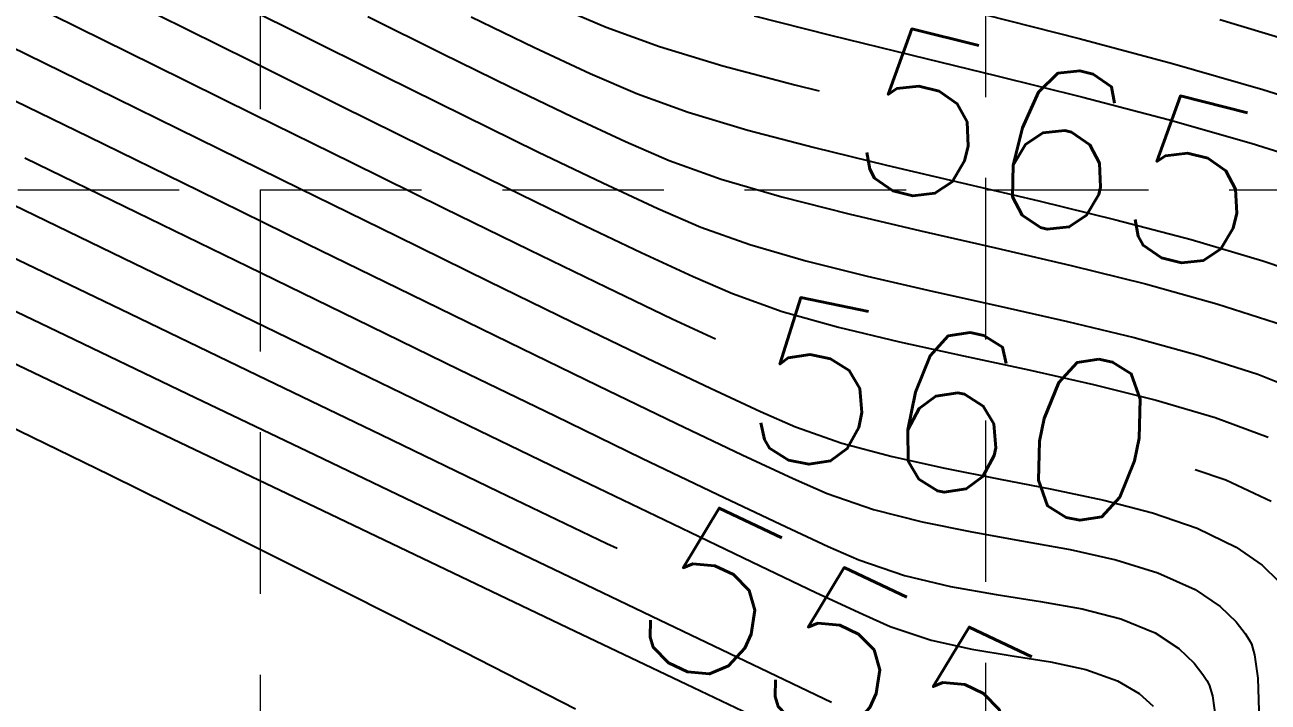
# Model space of a CAD drawing. Header units: inches. Extents: x 2547543 to 2548696, y 7125653 to 7126375.
# Drawn here: x 2548617.76 to 2548648.55, y 7125821.7 to 7125838.46 of the extents above; entities that cross this region are included whole.
import ezdxf

# ---------------------------------------------------------------- set-up
doc = ezdxf.new("R2010")
doc.units = ezdxf.units.IN
doc.header["$MEASUREMENT"] = 0
doc.linetypes.add('HIDDEN', pattern=[0.375, 0.25, -0.125])
for name, color, linetype in [('CONT-MJR', 6, 'Continuous'), ('CONT-MNR', 14, 'Continuous'), ('GRID', 254, 'HIDDEN')]:
    doc.layers.add(name, color=color, linetype=linetype)
doc.styles.add('L80', font='simplex', dxfattribs={"height": 3.2})

msp = doc.modelspace()

# ---------------------------------------------------------------- linework, layer by layer
at = {"layer": 'CONT-MJR', "color": 35}
for points, elevation in [([(2548630.966646659, 7125838.912411893), (2548632.150914719, 7125838.401659413)], 565), ([(2548632.150914719, 7125838.401659413), (2548633.472928622, 7125837.923134254)], 565), ([(2548620.953763468, 7125837.473229367), (2548623.439943055, 7125836.24597811)], 560), ([(2548636.825337229, 7125836.978815216), (2548637.426493221, 7125836.830474132)], 565), ([(2548623.439943055, 7125836.24597811), (2548625.851706822, 7125835.055532566)], 560), ([(2548625.851706822, 7125835.055532566), (2548628.140895181, 7125833.928244382)], 560), ([(2548620.359175227, 7125831.313980359), (2548623.520919993, 7125829.791011745)], 555), ([(2548633.791411903, 7125831.188840451), (2548634.864522466, 7125830.690982857)], 560), ([(2548623.520919993, 7125829.791011745), (2548626.586461884, 7125828.314211347)], 555), ([(2548626.586461884, 7125828.314211347), (2548629.49178603, 7125826.915150175)], 555), ([(2548646.74212209, 7125827.45965509), (2548647.49859634, 7125827.199150727)], 560), ([(2548629.49178603, 7125826.915150175), (2548632.172877563, 7125825.62539924)], 555)]:
    msp.add_lwpolyline(points, dxfattribs=dict(at, elevation=elevation))
at = {"layer": 'CONT-MJR', "color": 35, "extrusion": (0.4419179033777698, 0.8970554981015368, 0), "elevation": 7518552.912330175}
msp.add_lwpolyline([(862783.5175884687, 560.0000000000009), (862780.7168299649, 560.0000000000009)], dxfattribs=at)
at = {"layer": 'CONT-MJR', "color": 35, "extrusion": (-0.2873917019060498, -0.9578131392268244, 0), "elevation": -7557677.302098456}
msp.add_lwpolyline([(393207.9392081029, 565), (393209.5834235225, 565)], dxfattribs=at)
at = {"layer": 'CONT-MJR', "color": 35, "extrusion": (0.2565303468148777, 0.9665361768516679, 0), "elevation": 7541181.919081231}
msp.add_lwpolyline([(-635354.42272225, 565.0000000000009), (-635356.2618230695, 565.0000000000009)], dxfattribs=at)
at = {"layer": 'CONT-MJR', "color": 35, "extrusion": (0.4399253536544852, 0.898034344116068, 0), "elevation": 7520449.734248058}
msp.add_lwpolyline([(846079.4100614819, 560.0000000000009), (846077.0510722357, 560.0000000000009)], dxfattribs=at)
at = {"layer": 'CONT-MJR', "color": 35, "extrusion": (-0.4337575242740068, -0.9010296388774814, 0), "elevation": -7526068.472847751}
msp.add_lwpolyline([(-794504.0120416987, 555.0000000000009), (-794500.467282861, 555.0000000000009)], dxfattribs=at)
at = {"layer": 'CONT-MJR', "color": 35, "extrusion": (-0.436626386858067, -0.8996429282216748, 0), "elevation": -7523504.389172932}
msp.add_lwpolyline([(-818469.4788435088, 560.0000000000005), (-818467.3673849395, 560.0000000000005)], dxfattribs=at)
at = {"layer": 'CONT-MJR', "color": 35, "extrusion": (-0.4309800178021692, -0.9023614709501078, 0), "elevation": -7528485.750098139}
msp.add_lwpolyline([(-771303.7248371625, 560.0000000000009), (-771301.9156901152, 560.0000000000009)], dxfattribs=at)
at = {"layer": 'CONT-MJR', "color": 35, "extrusion": (-0.4268681716143133, -0.9043138636903966, 0), "elevation": -7531920.824269323}
msp.add_lwpolyline([(-737011.5611004927, 560), (-737010.3181734756, 560)], dxfattribs=at)
at = {"layer": 'CONT-MJR', "color": 35, "extrusion": (0.4328243139298208, 0.9014782932889621, 0), "elevation": 7526887.094744859}
msp.add_lwpolyline([(786694.0060699582, 555), (786693.7271604296, 555)], dxfattribs=at)
at = {"layer": 'CONT-MNR', "color": 35, "extrusion": (-0.4467751514768282, -0.8946462787173807, 0), "elevation": -7513766.789967638}
msp.add_lwpolyline([(-903532.492208818, 562), (-903530.0230544959, 562)], dxfattribs=at)
at = {"layer": 'CONT-MNR', "color": 35, "extrusion": (-0.4445368538902342, -0.8957605626133428, 0), "elevation": -7516001.275497621}
msp.add_lwpolyline([(-884743.7085776292, 561.0000000000005), (-884741.1451346558, 561.0000000000005)], dxfattribs=at)
at = {"layer": 'CONT-MNR', "color": 35, "extrusion": (-0.4456215127307717, -0.8952214627630075, 0), "elevation": -7514926.400154592}
msp.add_lwpolyline([(-893842.0849012402, 563.0000000000009), (-893840.0308149843, 563.0000000000009)], dxfattribs=at)
at = {"layer": 'CONT-MNR', "color": 35}
for points, elevation in [([(2548628.814968688, 7125838.657614608), (2548630.377568242, 7125837.902691107)], 564), ([(2548635.816428497, 7125838.685879872), (2548637.709604921, 7125838.20856245)], 566), ([(2548641.558024507, 7125838.714722289), (2548643.871010825, 7125838.125792447)], 567), ([(2548637.709604921, 7125838.20856245), (2548639.729196, 7125837.715568015)], 566), ([(2548643.871010825, 7125838.125792447), (2548646.176593509, 7125837.509108156)], 567), ([(2548616.594905252, 7125837.030930273), (2548619.332085307, 7125835.695695666)], 558), ([(2548629.790419584, 7125836.91638755), (2548631.317155541, 7125836.183180324)], 563), ([(2548641.827883087, 7125837.204303874), (2548643.958347535, 7125836.672177328)], 566), ([(2548632.933255812, 7125836.753621826), (2548634.189136262, 7125836.298832557)], 564), ([(2548648.420101089, 7125836.864093049), (2548650.546862097, 7125836.190170756)], 567), ([(2548625.566577788, 7125836.468955101), (2548627.692242593, 7125835.417163122)], 561), ([(2548634.189136262, 7125836.298832557), (2548635.664181774, 7125835.857944787)], 564), ([(2548631.317155541, 7125836.183180324), (2548632.636871698, 7125835.572572451)], 563), ([(2548627.692242593, 7125835.417163122), (2548629.670469882, 7125834.444300266)], 561), ([(2548637.314194254, 7125835.42456791), (2548639.094975611, 7125834.992311321)], 564), ([(2548632.076032099, 7125834.549384432), (2548633.434686875, 7125833.919394297)], 562), ([(2548635.003204933, 7125834.643037417), (2548636.503246444, 7125834.20467841)], 563), ([(2548622.067810159, 7125834.358300057), (2548624.749797148, 7125833.046110593)], 558), ([(2548633.434686875, 7125833.919394297), (2548634.497937998, 7125833.457546652)], 562), ([(2548638.167815939, 7125833.78118036), (2548639.94900792, 7125833.363216417)], 563), ([(2548641.798916887, 7125832.941459724), (2548643.669637343, 7125832.506583426)], 563), ([(2548633.018866953, 7125832.82883572), (2548634.306164259, 7125832.232970931)], 561), ([(2548615.331582522, 7125832.425321877), (2548618.557993704, 7125830.879555067)], 554), ([(2548645.513263788, 7125832.049260668), (2548647.281890722, 7125831.560164599)], 563), ([(2548635.280279091, 7125831.809509065), (2548636.513328557, 7125831.370547394)], 561), ([(2548640.231691609, 7125831.868342787), (2548641.900073147, 7125831.499000465)], 562), ([(2548641.900073147, 7125831.499000465), (2548643.580956002, 7125831.119700506)], 562), ([(2548614.928637717, 7125831.310842325), (2548618.353755997, 7125829.676198328)], 553), ([(2548623.412602786, 7125831.133247314), (2548626.281101693, 7125829.743647589)], 556), ([(2548643.580956002, 7125831.119700506), (2548645.233602208, 7125830.719872367)], 562), ([(2548618.557993704, 7125830.879555067), (2548621.784866228, 7125829.332923711)], 554), ([(2548637.906712703, 7125830.97724915), (2548639.4175591, 7125830.614743074)], 561), ([(2548645.233602208, 7125830.719872367), (2548646.817273795, 7125830.288945501)], 562), ([(2548641.002995317, 7125830.268157901), (2548642.620148922, 7125829.922622371)], 561), ([(2548633.894713248, 7125828.596757008), (2548635.523771005, 7125827.821105395)], 558), ([(2548635.97698515, 7125828.892684252), (2548636.844961278, 7125828.51343389)], 559), ([(2548621.779959929, 7125828.040897685), (2548625.139821383, 7125826.437252914)], 553), ([(2548622.817016308, 7125825.856528579), (2548619.861764354, 7125827.312794989)], 553), ([(2548641.868629129, 7125827.22902336), (2548643.192369408, 7125826.972318172)], 559), ([(2548633.804066811, 7125826.108076832), (2548635.761878398, 7125825.169004892)], 556), ([(2548636.472593597, 7125826.098691157), (2548637.652679685, 7125825.550347578)], 557), ([(2548637.652679685, 7125825.550347578), (2548638.409643464, 7125825.217358716)], 557), ([(2548647.755839306, 7125825.534315156), (2548648.404009105, 7125825.085018164)], 559), ([(2548638.512537146, 7125823.871114388), (2548639.191984557, 7125823.569321129)], 556), ([(2548639.191984557, 7125823.569321129), (2548640.199185652, 7125823.233293759)], 556), ([(2548647.98301416, 7125823.396612279), (2548648.082556717, 7125823.242727178)], 558), ([(2548641.212733563, 7125823.008315334), (2548642.206895062, 7125822.844826702)], 556), ([(2548648.214326265, 7125822.870615187), (2548648.294130409, 7125822.289842927)], 558), ([(2548644.034125895, 7125822.504082219), (2548644.81572877, 7125822.227708068)], 556), ([(2548647.034400002, 7125822.228943687), (2548647.085340254, 7125822.126975534)], 557), ([(2548648.294130409, 7125822.289842927), (2548648.325074188, 7125821.217288895)], 558), ([(2548645.354176345, 7125821.910529885), (2548645.69871207, 7125821.599948371)], 556)]:
    msp.add_lwpolyline(points, dxfattribs=dict(at, elevation=elevation))
at = {"layer": 'CONT-MNR', "color": 35, "extrusion": (-0.2883856750472426, -0.9575143353639914, 0), "elevation": -7558085.993729073}
msp.add_lwpolyline([(385376.60339113, 568), (385378.946870141, 568)], dxfattribs=at)
at = {"layer": 'CONT-MNR', "color": 35, "extrusion": (-0.4398053026076838, -0.8980931442774539, 0), "elevation": -7520561.639167862}
msp.add_lwpolyline([(-845085.9790273067, 559), (-845083.137343098, 559)], dxfattribs=at)
at = {"layer": 'CONT-MNR', "color": 35, "extrusion": (0.4459579506192778, 0.8950539124988248, 0), "elevation": 7514588.784218111}
msp.add_lwpolyline([(896667.876465322, 562.0000000000009), (896665.5050992165, 562.0000000000009)], dxfattribs=at)
at = {"layer": 'CONT-MNR', "color": 35, "extrusion": (-0.4208343273957442, -0.907137513768101, 0), "elevation": -7536666.029286006}
msp.add_lwpolyline([(-686838.9766890011, 564), (-686837.4516845676, 564)], dxfattribs=at)
at = {"layer": 'CONT-MNR', "color": 35, "extrusion": (0.4444883186689832, 0.8957846474275055, 0), "elevation": 7516049.201973957}
msp.add_lwpolyline([(884333.9079118995, 561.0000000000005), (884331.4166143662, 561.0000000000005)], dxfattribs=at)
at = {"layer": 'CONT-MNR', "color": 35, "extrusion": (-0.4408206528721222, -0.8975952049790574, 0), "elevation": -7519605.695754321}
msp.add_lwpolyline([(-853580.0963043733, 563.0000000000009), (-853578.2025948297, 563.0000000000009)], dxfattribs=at)
at = {"layer": 'CONT-MNR', "color": 35, "extrusion": (-0.2366892974097582, -0.9715853933091393, 0), "elevation": -7526595.58639125}
msp.add_lwpolyline([(789611.6113404434, 566.0000000000005), (789613.7714049129, 566.0000000000005)], dxfattribs=at)
at = {"layer": 'CONT-MNR', "color": 35, "extrusion": (-0.3971452913558945, -0.917755750488027, 0), "elevation": -7551955.226512472}
msp.add_lwpolyline([(-490971.2606468401, 564), (-490969.9832929918, 564)], dxfattribs=at)
at = {"layer": 'CONT-MNR', "color": 35, "extrusion": (-0.2763100668050498, -0.9610685443724548, 0), "elevation": -7552634.877630206}
msp.add_lwpolyline([(480483.0328755414, 567.0000000000009), (480485.3672642738, 567.0000000000009)], dxfattribs=at)
at = {"layer": 'CONT-MNR', "color": 35, "extrusion": (0.443721923055057, 0.8961645245156283, 0), "elevation": 7516804.025215693}
msp.add_lwpolyline([(877901.4013160141, 562), (877899.1760500558, 562)], dxfattribs=at)
at = {"layer": 'CONT-MNR', "color": 35, "extrusion": (-0.4406954090755346, -0.8976567029882567, 0), "elevation": -7519720.172441988}
msp.add_lwpolyline([(-852538.2136384943, 559), (-852535.3724796763, 559)], dxfattribs=at)
at = {"layer": 'CONT-MNR', "color": 35, "extrusion": (-0.2540753810069613, -0.9671844192118522, 0), "elevation": -7539545.887946591}
msp.add_lwpolyline([(654509.0591553256, 566.0000000000009), (654511.2458356726, 566.0000000000009)], dxfattribs=at)
at = {"layer": 'CONT-MNR', "color": 35, "extrusion": (-0.4395949340016178, -0.8981961333696072, 0), "elevation": -7520762.774666685}
msp.add_lwpolyline([(-843313.1114811772, 562), (-843311.0805979976, 562)], dxfattribs=at)
at = {"layer": 'CONT-MNR', "color": 35, "extrusion": (-0.2726943723800073, -0.9621007116057415, 0), "elevation": -7550773.439931928}
msp.add_lwpolyline([(508878.793227067, 566.0000000000009), (508880.9261256326, 566.0000000000009)], dxfattribs=at)
at = {"layer": 'CONT-MNR', "color": 35, "extrusion": (0.4391916120049154, 0.8983934149049202, 0), "elevation": 7521136.097552846}
msp.add_lwpolyline([(839944.4410299319, 558.0000000000009), (839941.3958998057, 558.0000000000009)], dxfattribs=at)
at = {"layer": 'CONT-MNR', "color": 35, "extrusion": (-0.2540344557161391, -0.9671951691923429, 0), "elevation": -7539515.292030931}
msp.add_lwpolyline([(654820.2687323783, 564), (654821.9747091373, 564)], dxfattribs=at)
at = {"layer": 'CONT-MNR', "color": 35, "extrusion": (0.441024512626762, 0.897495058071256, 0), "elevation": 7519407.077903678}
msp.add_lwpolyline([(855292.4820972658, 559), (855289.6939813755, 559)], dxfattribs=at)
at = {"layer": 'CONT-MNR', "color": 35, "extrusion": (0.3972783913912854, 0.9176981419473142, 0), "elevation": 7551882.738995537}
msp.add_lwpolyline([(492065.0582269407, 563.0000000000009), (492063.8827584973, 563.0000000000009)], dxfattribs=at)
at = {"layer": 'CONT-MNR', "color": 35, "extrusion": (-0.2998101960330311, -0.9539988712543823, 0), "elevation": -7562149.751177751}
msp.add_lwpolyline([(295009.2861557901, 566), (295011.3216766962, 566)], dxfattribs=at)
at = {"layer": 'CONT-MNR', "color": 35, "extrusion": (-0.4375298116294723, -0.8992039056495911, 0), "elevation": -7522675.06570037}
msp.add_lwpolyline([(-826038.2784053348, 557.0000000000009), (-826035.1896411153, 557.0000000000009)], dxfattribs=at)
at = {"layer": 'CONT-MNR', "color": 35, "extrusion": (0.4326103677758398, 0.9015809834356825, 0), "elevation": 7527081.58057153}
msp.add_lwpolyline([(784913.4798767921, 562.0000000000005), (784911.6915942398, 562.0000000000005)], dxfattribs=at)
at = {"layer": 'CONT-MNR', "color": 35, "extrusion": (0.3380774745475322, 0.9411182822597609, 0), "elevation": 7567889.34434944}
msp.add_lwpolyline([(10518.55200619576, 563.0000000000009), (10517.18383807875, 563.0000000000009)], dxfattribs=at)
at = {"layer": 'CONT-MNR', "color": 35, "extrusion": (-0.2281252165579772, -0.9736318018483046, 0), "elevation": -7519348.408707213}
msp.add_lwpolyline([(855853.4235247048, 564.0000000000009), (855855.3414490551, 564.0000000000009)], dxfattribs=at)
at = {"layer": 'CONT-MNR', "color": 35, "extrusion": (-0.2289624468426648, -0.9734352561602749, 0), "elevation": -7520081.65605031}
msp.add_lwpolyline([(849388.4525646355, 564.0000000000009), (849390.4144052616, 564.0000000000009)], dxfattribs=at)
at = {"layer": 'CONT-MNR', "color": 35, "extrusion": (-0.440778982937872, -0.8976156684239949, 0), "elevation": -7519640.764308396}
msp.add_lwpolyline([(-853232.6995668244, 559), (-853230.0170133486, 559)], dxfattribs=at)
at = {"layer": 'CONT-MNR', "color": 35, "extrusion": (-0.437493745634854, -0.899221453553231, 0), "elevation": -7522712.747553358}
msp.add_lwpolyline([(-825725.5249619628, 561), (-825723.5350700114, 561)], dxfattribs=at)
at = {"layer": 'CONT-MNR', "color": 35, "extrusion": (0.2465641545391104, 0.9691264714661415, 0), "elevation": 7534236.963683204}
msp.add_lwpolyline([(-712975.8153786254, 563.0000000000009), (-712977.5329764257, 563.0000000000009)], dxfattribs=at)
at = {"layer": 'CONT-MNR', "color": 35, "extrusion": (0.4355827651242752, 0.9001486847886246, 0), "elevation": 7524443.957113305}
msp.add_lwpolyline([(809755.8132796674, 556.0000000000009), (809752.4986680178, 556.0000000000009)], dxfattribs=at)
at = {"layer": 'CONT-MNR', "color": 35, "extrusion": (-0.2378680957250739, -0.9712974668123701, 0), "elevation": -7527545.442349583}
msp.add_lwpolyline([(780481.7762830346, 564), (780483.7405622546, 564)], dxfattribs=at)
at = {"layer": 'CONT-MNR', "color": 35, "extrusion": (0.4379584974047298, 0.8989951916172808, 0), "elevation": 7522280.36156022}
msp.add_lwpolyline([(829621.8661058368, 557.0000000000009), (829618.8054010118, 557.0000000000009)], dxfattribs=at)
at = {"layer": 'CONT-MNR', "color": 35, "extrusion": (-0.4311115047594161, -0.9022986592387645, 0), "elevation": -7528374.42326131}
msp.add_lwpolyline([(-772402.0855456544, 561), (-772400.3576881168, 561)], dxfattribs=at)
at = {"layer": 'CONT-MNR', "color": 35, "extrusion": (-0.2553256900299403, -0.9668551039378831, 0), "elevation": -7540383.110140397}
msp.add_lwpolyline([(644761.82286913, 564.0000000000005), (644763.7485722979, 564.0000000000005)], dxfattribs=at)
at = {"layer": 'CONT-MNR', "color": 35, "extrusion": (0.4398711329604899, 0.8980609034960018, 0), "elevation": 7520499.664237081}
msp.add_lwpolyline([(845626.0913613695, 559), (845623.5668882006, 559)], dxfattribs=at)
at = {"layer": 'CONT-MNR', "color": 35, "extrusion": (-0.3382092872733011, -0.9410709208141996, 0), "elevation": -7567886.510529821}
msp.add_lwpolyline([(-11577.24111174885, 562.0000000000005), (-11575.95428356249, 562.0000000000005)], dxfattribs=at)
at = {"layer": 'CONT-MNR', "color": 35, "extrusion": (0.2222840013515614, 0.9749819602142079, 0), "elevation": 7514080.866498468}
msp.add_lwpolyline([(-900919.2204237813, 563.0000000000009), (-900921.1178014188, 563.0000000000009)], dxfattribs=at)
at = {"layer": 'CONT-MNR', "color": 35, "extrusion": (-0.4392818484050009, -0.8983492960212558, 0), "elevation": -7521051.691520077}
msp.add_lwpolyline([(-840693.8621182824, 558), (-840690.9946740987, 558)], dxfattribs=at)
at = {"layer": 'CONT-MNR', "color": 35, "extrusion": (-0.2790497382208345, -0.9602766495124642, 0), "elevation": -7553967.187066229}
msp.add_lwpolyline([(458933.5199171274, 562.0000000000009), (458934.963719574, 562.0000000000009)], dxfattribs=at)
at = {"layer": 'CONT-MNR', "color": 35, "extrusion": (-0.2828834858062698, -0.9591542803209993, 0), "elevation": -7555743.409616025}
msp.add_lwpolyline([(428764.8157295282, 564), (428766.6628300271, 564)], dxfattribs=at)
at = {"layer": 'CONT-MNR', "color": 35, "extrusion": (-0.2430441999860469, -0.9700152147534298, 0), "elevation": -7531597.522542353}
msp.add_lwpolyline([(740324.471182345, 562), (740326.0393690851, 562)], dxfattribs=at)
at = {"layer": 'CONT-MNR', "color": 35, "extrusion": (-0.3234967409581849, -0.9462292843647532, 0), "elevation": -7567150.96007313}
msp.add_lwpolyline([(106422.1338569634, 564.0000000000005), (106423.8641296332, 564.0000000000005)], dxfattribs=at)
at = {"layer": 'CONT-MNR', "color": 35, "extrusion": (-0.4359043589284067, -0.8999929943434087, 0), "elevation": -7524154.153617283}
msp.add_lwpolyline([(-812440.9181237621, 556.0000000000009), (-812437.6354081538, 556.0000000000009)], dxfattribs=at)
at = {"layer": 'CONT-MNR', "color": 35, "extrusion": (-0.4380346029246597, -0.8989581117274796, 0), "elevation": -7522210.100777484}
msp.add_lwpolyline([(-830255.6232575076, 557), (-830252.6464420035, 557)], dxfattribs=at)
at = {"layer": 'CONT-MNR', "color": 35, "extrusion": (-0.2407594685539592, -0.9705848125236739, 0), "elevation": -7529834.902912674}
msp.add_lwpolyline([(758063.1909950571, 563), (758065.0904956674, 563)], dxfattribs=at)
at = {"layer": 'CONT-MNR', "color": 35, "extrusion": (0.4381022087532252, 0.8989251663434202, 0), "elevation": 7522149.924231313}
msp.add_lwpolyline([(830815.824388104, 559.0000000000009), (830813.5105068372, 559.0000000000009)], dxfattribs=at)
at = {"layer": 'CONT-MNR', "color": 35, "extrusion": (-0.3986735975705747, -0.9170928865715486, 0), "elevation": -7551123.259490185}
msp.add_lwpolyline([(-503546.7793474267, 561), (-503545.7171705784, 561)], dxfattribs=at)
at = {"layer": 'CONT-MNR', "color": 35, "extrusion": (-0.2232720657261733, -0.9747561667752441, 0), "elevation": -7514988.72639331}
msp.add_lwpolyline([(893301.9245000533, 562.0000000000009), (893303.5814705926, 562.0000000000009)], dxfattribs=at)
at = {"layer": 'CONT-MNR', "color": 35, "extrusion": (0.4385220641289886, 0.8987204233086346, 0), "elevation": 7521759.875173785}
msp.add_lwpolyline([(834331.0345832612, 558), (834328.3444660502, 558)], dxfattribs=at)
at = {"layer": 'CONT-MNR', "color": 35, "extrusion": (-0.2716472732010818, -0.9623968822489072, 0), "elevation": -7550208.053672684}
msp.add_lwpolyline([(517087.1733132014, 561), (517088.6211401552, 561)], dxfattribs=at)
at = {"layer": 'CONT-MNR', "color": 35, "extrusion": (-0.3066455952279397, -0.9518237646367644, 0), "elevation": -7564067.28454479}
msp.add_lwpolyline([(240758.1903197733, 563), (240759.9193393537, 563)], dxfattribs=at)
at = {"layer": 'CONT-MNR', "color": 35, "extrusion": (-0.4377313906802583, -0.8991057944497561, 0), "elevation": -7522489.688325643}
msp.add_lwpolyline([(-827715.6191574186, 557), (-827712.7820614544, 557)], dxfattribs=at)
at = {"layer": 'CONT-MNR', "color": 35, "extrusion": (0.4350679964554017, 0.9003976002079763, 0), "elevation": 7524909.150761157}
msp.add_lwpolyline([(805439.5350644416, 559.0000000000009), (805437.4842722444, 559.0000000000009)], dxfattribs=at)
at = {"layer": 'CONT-MNR', "color": 35, "extrusion": (-0.4370223825206014, -0.8994506307608089, 0), "elevation": -7523141.076633014}
msp.add_lwpolyline([(-821780.8389290385, 558.0000000000005), (-821778.3851229511, 558.0000000000005)], dxfattribs=at)
at = {"layer": 'CONT-MNR', "color": 35, "extrusion": (-0.2135622136601622, -0.9769294656711769, 0), "elevation": -7505726.970759739}
msp.add_lwpolyline([(968032.7841326257, 561.0000000000005), (968034.4070094789, 561.0000000000005)], dxfattribs=at)
at = {"layer": 'CONT-MNR', "color": 35, "extrusion": (-0.4299096865210701, -0.9028718964700115, 0), "elevation": -7529393.92602415}
msp.add_lwpolyline([(-762374.1699653827, 559), (-762372.4347275556, 559)], dxfattribs=at)
at = {"layer": 'CONT-MNR', "color": 35, "extrusion": (-0.3053202597364426, -0.952249725121762, 0), "elevation": -7563723.442139173}
msp.add_lwpolyline([(251287.8765227743, 562), (251289.4243930047, 562)], dxfattribs=at)
at = {"layer": 'CONT-MNR', "color": 35, "extrusion": (0.436969220153556, 0.8994764591907857, 0), "elevation": 7523188.492695981}
msp.add_lwpolyline([(821336.9977787994, 557), (821334.3562312373, 557)], dxfattribs=at)
at = {"layer": 'CONT-MNR', "color": 35, "extrusion": (0.2183596429758231, 0.9758683652621758, 0), "elevation": 7510392.690334481}
msp.add_lwpolyline([(-931146.0295519794, 561.0000000000009), (-931147.6752642712, 561.0000000000009)], dxfattribs=at)
at = {"layer": 'CONT-MNR', "color": 35, "extrusion": (0.4307439487717799, 0.9024741827866848, 0), "elevation": 7528679.247313287}
msp.add_lwpolyline([(769345.7469597133, 553.0000000000009), (769341.9505032618, 553.0000000000009)], dxfattribs=at)
at = {"layer": 'CONT-MNR', "color": 35, "extrusion": (-0.435765342747615, -0.9000603124569229, 0), "elevation": -7524279.550502143}
msp.add_lwpolyline([(-811272.2736974265, 556), (-811269.2451482806, 556)], dxfattribs=at)
at = {"layer": 'CONT-MNR', "color": 35, "extrusion": (-0.4344145915105915, -0.9007130301503837, 0), "elevation": -7525490.419999165}
msp.add_lwpolyline([(-799978.3195055802, 558.0000000000009), (-799976.1609835429, 558.0000000000009)], dxfattribs=at)
at = {"layer": 'CONT-MNR', "color": 35, "extrusion": (-0.2425693109746782, -0.9701340780393553, 0), "elevation": -7531232.967480076}
msp.add_lwpolyline([(744019.0492996799, 561), (744020.6490487508, 561)], dxfattribs=at)
at = {"layer": 'CONT-MNR', "color": 35, "extrusion": (-0.3686235369975288, -0.9295787691053575, 0), "elevation": -7563511.857213235}
msp.add_lwpolyline([(-257579.2494984972, 562), (-257577.8257262562, 562)], dxfattribs=at)
at = {"layer": 'CONT-MNR', "color": 35, "extrusion": (0.4322774136769192, 0.9017406709385986, 0), "elevation": 7527361.757267205}
msp.add_lwpolyline([(782139.1560853878, 554.0000000000009), (782135.6449013753, 554.0000000000009)], dxfattribs=at)
at = {"layer": 'CONT-MNR', "color": 35, "extrusion": (-0.4205386357705301, -0.9072746308721861, 0), "elevation": -7536883.67510549}
msp.add_lwpolyline([(-684374.9633133416, 559), (-684373.5960168876, 559)], dxfattribs=at)
at = {"layer": 'CONT-MNR', "color": 35, "extrusion": (-0.2843802461610554, -0.9587115705953371, 0), "elevation": -7556399.39412333}
msp.add_lwpolyline([(416971.1418819085, 561.0000000000005), (416972.6596180361, 561.0000000000005)], dxfattribs=at)
at = {"layer": 'CONT-MNR', "color": 35, "extrusion": (-0.4373781329473953, -0.8992776928287783, 0), "elevation": -7522808.142077713}
msp.add_lwpolyline([(-824764.0565907788, 553), (-824767.2642835658, 553)], dxfattribs=at)
at = {"layer": 'CONT-MNR', "color": 35, "extrusion": (-0.4355813426024048, -0.9001493731468609, 0), "elevation": -7524446.37473226}
msp.add_lwpolyline([(-809729.5691387458, 557.0000000000009), (-809727.1789646316, 557.0000000000009)], dxfattribs=at)
at = {"layer": 'CONT-MNR', "color": 35, "extrusion": (-0.3491317208824094, -0.9370736585101981, 0), "elevation": -7567240.005129069}
msp.add_lwpolyline([(-99582.66490973579, 561), (-99581.26128597558, 561)], dxfattribs=at)
at = {"layer": 'CONT-MNR', "color": 35, "extrusion": (-0.4352243778281605, -0.9003220206926468, 0), "elevation": -7524765.719601557}
msp.add_lwpolyline([(-806747.424747962, 556), (-806744.61846872, 556)], dxfattribs=at)
at = {"layer": 'CONT-MNR', "color": 35, "extrusion": (-0.3321032191168369, -0.943243050253875, 0), "elevation": -7567798.723168838}
msp.add_lwpolyline([(37473.40344474837, 559), (37474.62091533933, 559)], dxfattribs=at)
at = {"layer": 'CONT-MNR', "color": 35, "extrusion": (0.2596129855266999, 0.9657127408012767, 0), "elevation": 7543162.512201144}
msp.add_lwpolyline([(-611294.6720952615, 559.0000000000009), (-611295.9585568013, 559.0000000000009)], dxfattribs=at)
at = {"layer": 'CONT-MNR', "color": 35, "extrusion": (0.4322526412685077, 0.9017525459439518, 0), "elevation": 7527383.240932478}
msp.add_lwpolyline([(781928.8560495316, 554), (781925.480039225, 554)], dxfattribs=at)
at = {"layer": 'CONT-MNR', "color": 35, "extrusion": (-0.4332278847282516, -0.9012844167597067, 0), "elevation": -7526536.399493659}
msp.add_lwpolyline([(-790064.0339063942, 557), (-790061.9509223448, 557)], dxfattribs=at)
at = {"layer": 'CONT-MNR', "color": 35, "extrusion": (0.4214002453784382, 0.9068747615823213, 0), "elevation": 7536229.041438933}
msp.add_lwpolyline([(691532.3593582506, 558), (691530.9681805689, 558)], dxfattribs=at)
at = {"layer": 'CONT-MNR', "color": 35, "extrusion": (-0.2143547950532931, -0.976755866036985, 0), "elevation": -7506507.120753347}
msp.add_lwpolyline([(961942.971544442, 559), (961944.3054578793, 559)], dxfattribs=at)
at = {"layer": 'CONT-MNR', "color": 35, "extrusion": (0.1919740225039951, 0.9814000074809638, 0), "elevation": 7482559.927314416}
msp.add_lwpolyline([(-1133262.07687017, 559.0000000000009), (-1133263.432114813, 559.0000000000009)], dxfattribs=at)
at = {"layer": 'CONT-MNR', "color": 35, "extrusion": (-0.4342191852381079, -0.9008072486226749, 0), "elevation": -7525661.50445251}
msp.add_lwpolyline([(-798345.1225633011, 556.0000000000005), (-798342.6020093947, 556.0000000000005)], dxfattribs=at)
at = {"layer": 'CONT-MNR', "color": 35, "extrusion": (-0.4018519744922048, -0.9157046415721154, 0), "elevation": -7549327.798479257}
msp.add_lwpolyline([(-529729.2101523606, 558), (-529728.2907429794, 558)], dxfattribs=at)
at = {"layer": 'CONT-MNR', "color": 35, "extrusion": (0.4291575780879152, 0.9032296347937855, 0), "elevation": 7530023.960729634}
msp.add_lwpolyline([(756100.0000236616, 557), (756098.280027118, 557)], dxfattribs=at)
at = {"layer": 'CONT-MNR', "color": 35, "extrusion": (-0.3279717292935843, -0.9446875381755473, 0), "elevation": -7567560.92890547}
msp.add_lwpolyline([(70596.44614713779, 558.0000000000009), (70597.65923879063, 558.0000000000009)], dxfattribs=at)
at = {"layer": 'CONT-MNR', "color": 35, "extrusion": (-0.2098089737712957, -0.9777423968126961, 0), "elevation": -7501951.355887152}
msp.add_lwpolyline([(996854.0591937313, 559), (996855.3724407696, 559)], dxfattribs=at)
at = {"layer": 'CONT-MNR', "color": 35, "extrusion": (-0.2470504935768816, -0.9690026076453144, 0), "elevation": -7534586.895562595}
msp.add_lwpolyline([(709198.6713206416, 558), (709199.9148726591, 558)], dxfattribs=at)
at = {"layer": 'CONT-MNR', "color": 35, "extrusion": (-0.2529983075709905, -0.9674667210639416, 0), "elevation": -7538802.928336563}
msp.add_lwpolyline([(662906.6203962481, 559.0000000000009), (662907.8719826431, 559.0000000000009)], dxfattribs=at)
at = {"layer": 'CONT-MNR', "color": 35, "extrusion": (0.4307184687479473, 0.9024863437633965, 0), "elevation": 7528700.965285322}
msp.add_lwpolyline([(769125.6675563403, 553), (769122.0928863599, 553)], dxfattribs=at)
at = {"layer": 'CONT-MNR', "color": 35, "extrusion": (-0.4321290697291169, -0.9018117692151995, 0), "elevation": -7527490.317794891}
msp.add_lwpolyline([(-780893.9926199238, 554), (-780890.8197650011, 554)], dxfattribs=at)
at = {"layer": 'CONT-MNR', "color": 35, "extrusion": (-0.1968048078777776, -0.9804426896031154, 0), "elevation": -7488048.767543825}
msp.add_lwpolyline([(1096398.58670305, 558.0000000000005), (1096399.844824265, 558.0000000000005)], dxfattribs=at)
at = {"layer": 'CONT-MNR', "color": 35, "extrusion": (-0.3254313737911037, -0.945565661893681, 0), "elevation": -7567346.004984701}
msp.add_lwpolyline([(90944.37791648321, 559), (90945.54578134743, 559)], dxfattribs=at)
at = {"layer": 'CONT-MNR', "color": 35, "extrusion": (0.4465387606200856, 0.8947642903378957, 0), "elevation": 7513993.389586761}
msp.add_lwpolyline([(901537.4583653151, 553.0000000000009), (901540.7601622674, 553.0000000000009)], dxfattribs=at)
at = {"layer": 'CONT-MNR', "color": 35, "extrusion": (-0.1750911373701447, -0.9845522300083572, 0), "elevation": -7461992.281537287}
msp.add_lwpolyline([(1261601.42482607, 558), (1261602.675673241, 558)], dxfattribs=at)
at = {"layer": 'CONT-MNR', "color": 35, "extrusion": (-0.434932981574536, -0.9004628262947253, 0), "elevation": -7525031.96774299}
msp.add_lwpolyline([(-804295.0552511695, 559.0000000000009), (-804293.9843668812, 559.0000000000009)], dxfattribs=at)
at = {"layer": 'CONT-MNR', "color": 35, "extrusion": (-0.1816144343960343, -0.9833698171181626, 0), "elevation": -7470192.165054472}
msp.add_lwpolyline([(1212105.250441019, 558), (1212106.469749356, 558)], dxfattribs=at)
at = {"layer": 'CONT-MNR', "color": 35, "extrusion": (-0.3228102737088009, -0.9464636956524265, 0), "elevation": -7567061.532396356}
msp.add_lwpolyline([(111904.1392562329, 557), (111905.3336354662, 557)], dxfattribs=at)
at = {"layer": 'CONT-MNR', "color": 35, "extrusion": (0.2189329422896438, 0.9757399073423202, 0), "elevation": 7510934.337508589}
msp.add_lwpolyline([(-926735.3745724251, 558.0000000000009), (-926736.5388536784, 558.0000000000009)], dxfattribs=at)
at = {"layer": 'CONT-MNR', "color": 35, "extrusion": (-0.2929108553861153, -0.9561397548460028, 0), "elevation": -7559810.498517063}
msp.add_lwpolyline([(349629.0338677296, 558), (349630.1242296391, 558)], dxfattribs=at)
at = {"layer": 'CONT-MNR', "color": 35, "extrusion": (-0.4318772372342806, -0.9019323987743677, 0), "elevation": -7527708.074854452}
msp.add_lwpolyline([(-778788.865264602, 554), (-778785.963546582, 554)], dxfattribs=at)
at = {"layer": 'CONT-MNR', "color": 35, "extrusion": (-0.4293690391439504, -0.9031291315335813, 0), "elevation": -7529845.584549163}
msp.add_lwpolyline([(-757861.5037027434, 556), (-757859.7449397766, 556)], dxfattribs=at)
at = {"layer": 'CONT-MNR', "color": 35, "extrusion": (-0.6946874959315564, -0.7193116730571969, 0), "elevation": -6896203.3416084}
msp.add_lwpolyline([(-3116949.037235195, 559), (-3116948.476987766, 559)], dxfattribs=at)
at = {"layer": 'CONT-MNR', "color": 35, "extrusion": (-0.4306559461025246, -0.9025161805123161, 0), "elevation": -7528754.229745999}
msp.add_lwpolyline([(-768600.5246783011, 553), (-768597.1730573974, 553)], dxfattribs=at)
at = {"layer": 'CONT-MNR', "color": 35, "extrusion": (-0.2302875083140911, -0.9731226353931387, 0), "elevation": -7521221.288947696}
msp.add_lwpolyline([(839150.3807117625, 557.0000000000009), (839151.554882331, 557.0000000000009)], dxfattribs=at)
at = {"layer": 'CONT-MNR', "color": 35, "extrusion": (-0.4116343917363041, -0.9113490700823055, 0), "elevation": -7543224.166597201}
msp.add_lwpolyline([(-610528.5986107462, 558), (-610527.5907213334, 558)], dxfattribs=at)
at = {"layer": 'CONT-MNR', "color": 35, "extrusion": (-0.4512707264480199, -0.8923870973131988, 0), "elevation": -7509113.939628502}
msp.add_lwpolyline([(-941311.961881991, 553), (-941315.1912437081, 553)], dxfattribs=at)
at = {"layer": 'CONT-MNR', "color": 35, "extrusion": (-0.4231031669125192, -0.9060815140750841, 0), "elevation": -7534914.308141383}
msp.add_lwpolyline([(-705685.6872014473, 556.0000000000005), (-705684.4044595975, 556.0000000000005)], dxfattribs=at)
at = {"layer": 'CONT-MNR', "color": 35, "extrusion": (-0.1731490005016949, -0.9848956409819591, 0), "elevation": -7459488.135775075}
msp.add_lwpolyline([(1276315.698255107, 557.0000000000009), (1276316.846728852, 557.0000000000009)], dxfattribs=at)
at = {"layer": 'CONT-MNR', "color": 35, "extrusion": (-0.1541055153899268, -0.9880543963397993, 0), "elevation": -7433461.849222612}
msp.add_lwpolyline([(1420067.912870705, 557.0000000000009), (1420069.022102205, 557.0000000000009)], dxfattribs=at)
at = {"layer": 'CONT-MNR', "color": 35, "extrusion": (0.5591119749876068, 0.8290921537594347, 0), "elevation": 7332944.080060209}
msp.add_lwpolyline([(1871070.785747549, 558.0000000000005), (1871070.031845296, 558.0000000000005)], dxfattribs=at)
at = {"layer": 'CONT-MNR', "color": 35, "extrusion": (-0.1771072082471696, -0.9841915650862355, 0), "elevation": -7464559.09424187}
msp.add_lwpolyline([(1246318.025205973, 557), (1246319.079040228, 557)], dxfattribs=at)
at = {"layer": 'CONT-MNR', "color": 35, "extrusion": (-0.2494877988746494, -0.9683779418247208, 0), "elevation": -7536346.352180648}
msp.add_lwpolyline([(690244.4336480752, 557.0000000000005), (690245.4195317028, 557.0000000000005)], dxfattribs=at)
at = {"layer": 'CONT-MNR', "color": 35, "extrusion": (0.6926345747160133, 0.7212886703033451, 0), "elevation": 6905057.445630867}
msp.add_lwpolyline([(3097281.649753124, 558.0000000000009), (3097281.102807488, 558.0000000000009)], dxfattribs=at)
at = {"layer": 'CONT-MNR', "color": 35, "extrusion": (0.4314363252438775, 0.9021433906314779, 0), "elevation": 7528087.842579257}
msp.add_lwpolyline([(775106.3615121003, 554), (775103.7989121205, 554)], dxfattribs=at)
at = {"layer": 'CONT-MNR', "color": 35, "extrusion": (-0.380280112055248, -0.9248713620689355, 0), "elevation": -7559669.294651021}
msp.add_lwpolyline([(-352640.375909491, 557.0000000000005), (-352639.4583974825, 557.0000000000005)], dxfattribs=at)
at = {"layer": 'CONT-MNR', "color": 35, "extrusion": (0.787453305521695, 0.6163743112938405, 0), "elevation": 6399115.767324131}
msp.add_lwpolyline([(4040332.406331725, 558), (4040332.042965384, 558)], dxfattribs=at)
at = {"layer": 'CONT-MNR', "color": 35, "extrusion": (-0.4305460357592769, -0.9025686184949994, 0), "elevation": -7528847.772601922}
msp.add_lwpolyline([(-767680.326266889, 553.0000000000009), (-767677.2724655909, 553.0000000000009)], dxfattribs=at)
at = {"layer": 'CONT-MNR', "color": 35, "extrusion": (0.5462970115441899, 0.8375915324177337, 0), "elevation": 7360846.906648256}
msp.add_lwpolyline([(1758091.934170422, 557), (1758091.23388533, 557)], dxfattribs=at)
at = {"layer": 'CONT-MNR', "color": 35, "extrusion": (-0.2166969064106191, -0.9762389311803067, 0), "elevation": -7508788.503767774}
msp.add_lwpolyline([(943937.9337324924, 556.0000000000009), (943938.9719495503, 556.0000000000009)], dxfattribs=at)
at = {"layer": 'CONT-MNR', "color": 35, "extrusion": (0.8946639260312247, 0.4467398118126426, 0), "elevation": 5463572.434078239}
msp.add_lwpolyline([(5236634.433764809, 558), (5236634.322091257, 558)], dxfattribs=at)
at = {"layer": 'CONT-MNR', "color": 35, "extrusion": (0.9576129851501567, 0.2880579293680451, 0), "elevation": 4493268.405771464}
msp.add_lwpolyline([(6089622.46772489, 558.0000000000005), (6089622.183474677, 558.0000000000005)], dxfattribs=at)
at = {"layer": 'CONT-MNR', "color": 35, "extrusion": (-0.4565952314029443, -0.8896745442351894, 0), "elevation": -7503354.952612559}
msp.add_lwpolyline([(-986163.6545638437, 553.0000000000009), (-986166.7318510772, 553.0000000000009)], dxfattribs=at)
at = {"layer": 'CONT-MNR', "color": 35, "extrusion": (-0.1576975889688868, -0.9874874533042939, 0), "elevation": -7438575.384907171}
msp.add_lwpolyline([(1393027.120222055, 556), (1393028.081289307, 556)], dxfattribs=at)
at = {"layer": 'CONT-MNR', "color": 35, "extrusion": (-0.6914618726935831, -0.7224129557331342, 0), "elevation": -6910078.644234345}
msp.add_lwpolyline([(-3086059.8017981, 557.0000000000009), (-3086059.278390724, 557.0000000000009)], dxfattribs=at)
at = {"layer": 'CONT-MNR', "color": 35, "extrusion": (-0.4306752015933766, -0.9025069920684851, 0), "elevation": -7528738.974952925}
msp.add_lwpolyline([(-768753.4791481476, 554), (-768751.3236464681, 554)], dxfattribs=at)
at = {"layer": 'CONT-MNR', "color": 35, "extrusion": (-0.2105966063305487, -0.9775730506729694, 0), "elevation": -7502747.828201266}
msp.add_lwpolyline([(990810.7885104334, 556), (990811.6868463466, 556)], dxfattribs=at)
at = {"layer": 'CONT-MNR', "color": 35, "extrusion": (0.7889409171042784, 0.6144690629467525, 0), "elevation": 6389329.252715113}
msp.add_lwpolyline([(4055788.5102214, 557), (4055788.152497213, 557)], dxfattribs=at)
at = {"layer": 'CONT-MNR', "color": 35, "extrusion": (-0.4303637416557141, -0.9026555543883247, 0), "elevation": -7529002.661338132}
msp.add_lwpolyline([(-766156.709320209, 553), (-766154.0281089791, 553)], dxfattribs=at)
at = {"layer": 'CONT-MNR', "color": 35, "extrusion": (0.5075482503137125, 0.8616233362690968, 0), "elevation": 7433334.938392565}
msp.add_lwpolyline([(1420726.75462663, 556), (1420726.129704403, 556)], dxfattribs=at)
at = {"layer": 'CONT-MNR', "color": 35, "extrusion": (0.8402543111257537, 0.5421924867006046, 0), "elevation": 6005078.932289893}
msp.add_lwpolyline([(4605645.758686391, 557.0000000000009), (4605645.574882204, 557.0000000000009)], dxfattribs=at)
at = {"layer": 'CONT-MNR', "color": 35, "extrusion": (0.9575253138079827, 0.288349221287182, 0), "elevation": 4495119.361520595}
msp.add_lwpolyline([(6088254.665878406, 557.0000000000005), (6088254.376604146, 557.0000000000005)], dxfattribs=at)
at = {"layer": 'CONT-MNR', "color": 35, "extrusion": (0.9906885286088326, 0.1361478581648135, 0), "elevation": 3495080.896094156}
msp.add_lwpolyline([(6712477.110449952, 557.0000000000005), (6712476.516456631, 557.0000000000005)], dxfattribs=at)
at = {"layer": 'GRID', "color": 252, "linetype": 'HIDDEN', "lineweight": 0, "ltscale": 16}
for p, q in [((2548641.551408239, 7126356.672056636), (2548641.551408239, 7125726.296813901)), ((2548623.583313587, 7126356.376313465), (2548623.583313587, 7125726.296813901)), ((2547561.583313602, 7125834.376313472), (2548677.583313586, 7125834.376313472))]:
    msp.add_line(p, q, dxfattribs=at)

# ---------------------------------------------------------------- texts
at = {"layer": 'CONT-MJR', "color": 35, "char_height": 4, "attachment_point": 1, "style": 'L80'}
for s, insert, width, rotation in [('\\Fsimplex.shx;\\W1.0000000000;\\T1.0000000000;\\o\\l565', (2548638.891914706, 7125838.571153237, 565), 15.04761904761904, 345.97802530488735), ('\\Fsimplex.shx;\\W1.0000000000;\\T1.0000000000;\\o\\l560', (2548636.13231158, 7125831.885100681, 560), 15.04761904761904, 348.32827943941805), ('\\Fsimplex.shx;\\W1.0000000000;\\T1.0000000000;\\o\\l555', (2548634.180107675, 7125826.86843196, 555), 15.04761904761905, 334.5678372562447)]:
    msp.add_mtext(s, dxfattribs=dict(at, insert=insert, width=width, rotation=rotation))

doc.saveas('drawing.dxf')
